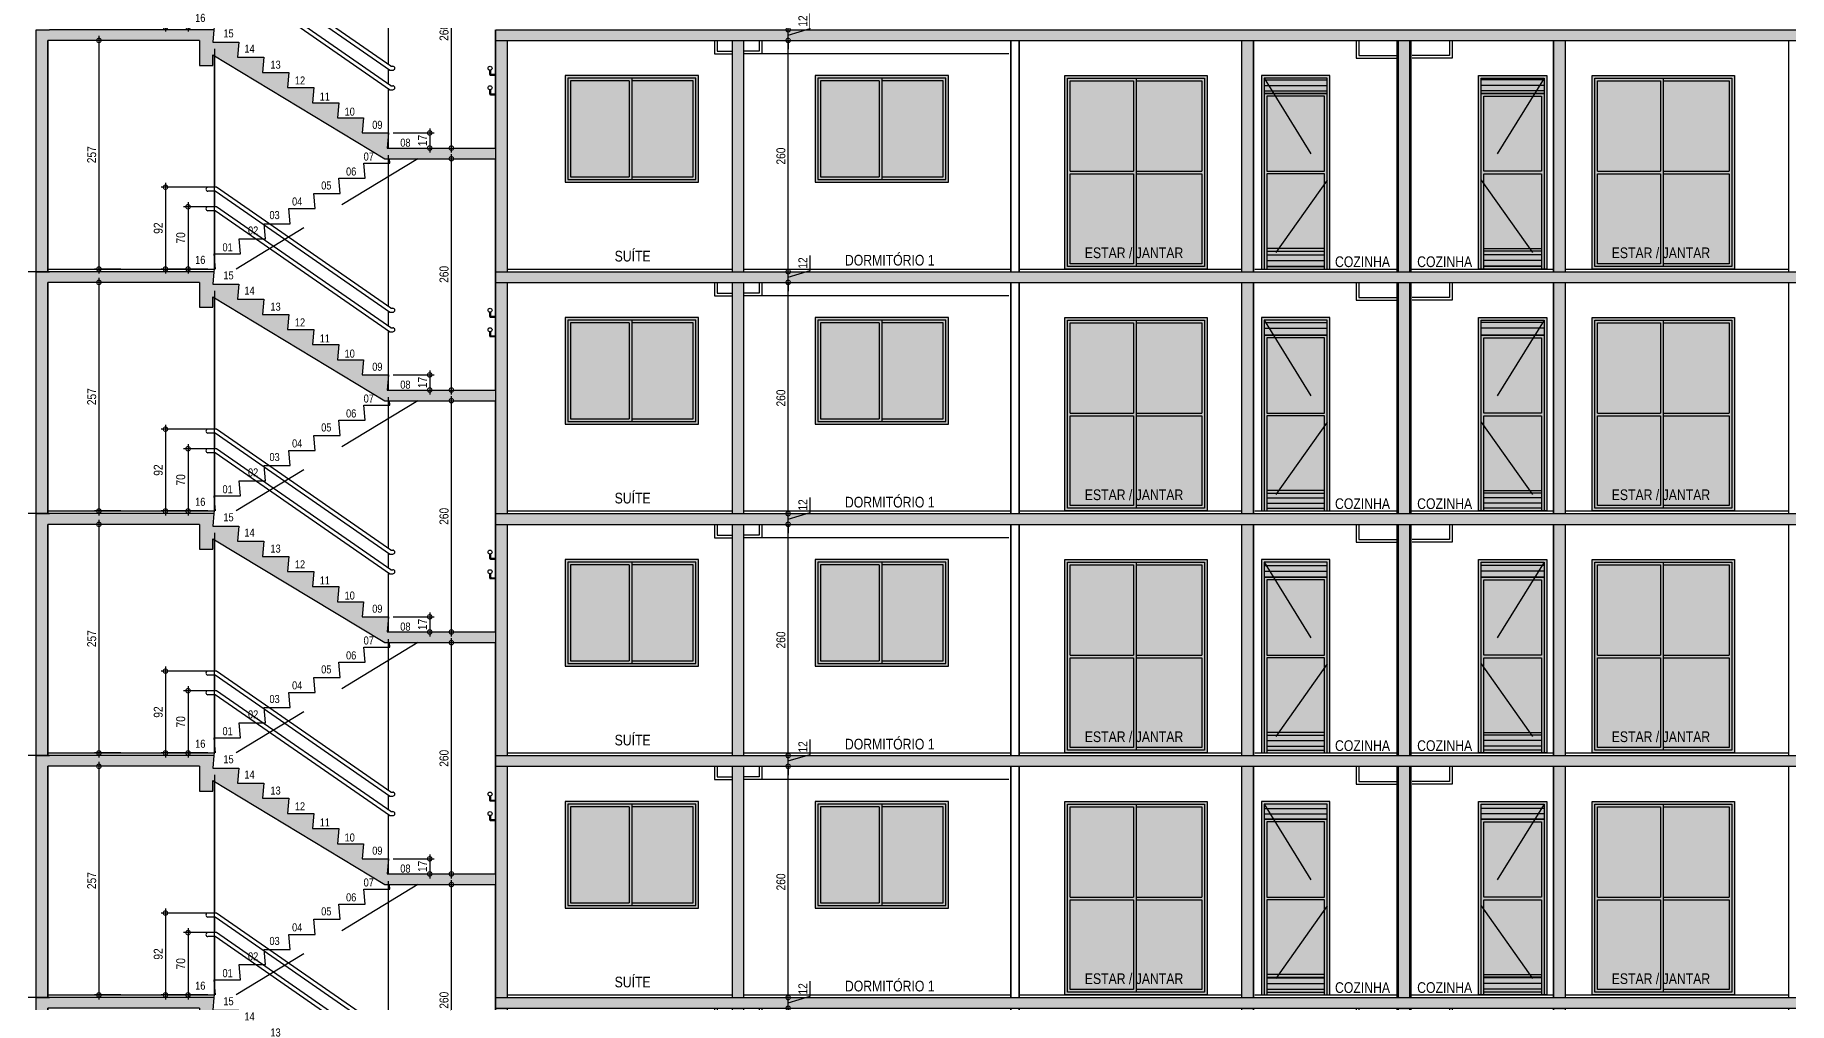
# Model space of a CAD drawing. Header units: metres. Extents: x -9138 to -7768, y 20 to 184.
# Drawn here: x -9022.03 to -9002.3, y 52.56 to 63.44 of the extents above; entities that cross this region are included whole.
import ezdxf
from ezdxf.enums import TextEntityAlignment as Align

# ---------------------------------------------------------------- set-up
doc = ezdxf.new("R2010")
doc.units = ezdxf.units.M
doc.linetypes.add('CTE ELEV$0$DASHEDX2', pattern=[1.5, 1, -0.5])
for name, color, linetype in [('ARQ-DIM EMBASAM', 2, 'Continuous'), ('CTE ELEV$0$ARQ-ALV ACAB', 4, 'Continuous'), ('CTE ELEV$0$ARQ-ALV OSSO', 5, 'Continuous'), ('CTE ELEV$0$ARQ-AUX1', 1, 'Continuous'), ('CTE ELEV$0$ARQ-CAX', 1, 'Continuous'), ('CTE ELEV$0$ARQ-DIM', 2, 'Continuous'), ('CTE ELEV$0$ARQ-EST', 2, 'Continuous'), ('CTE ELEV$0$ARQ-PRJ', 7, 'CTE ELEV$0$DASHEDX2'), ('CTE ELEV$0$ARQ-TXT', 2, 'Continuous'), ('CTE ELEV$0$ES-CORTE', 2, 'Continuous')]:
    doc.layers.add(name, color=color, linetype=linetype)
doc.layers.add('CTE ELEV$0$COR-CAIX', color=7, linetype='Continuous', true_color=0x45494e)
doc.styles.add('CTE ELEV$0$Adesa', font='ARIALN.TTF')
doc.styles.add('CTE ELEV$0$M50', font='ARIALN.TTF', dxfattribs={"height": 0.15})
doc.dimstyles.new('CTE ELEV$0$ADESA 1-0050', dxfattribs={"dimtxt": 0.1, "dimasz": 0.1, "dimexe": 0.05, "dimexo": 0.05, "dimgap": 0.03, "dimtad": 1, "dimdec": 1, "dimlfac": 100, "dimzin": 12, "dimtxsty": 'CTE ELEV$0$Adesa', "dimblk": 'CTE ELEV$0$_DotSmall', "dimcen": 1, "dimdle": 0.05, "dimclrd": 1, "dimclre": 1, "dimclrt": 256, "dimazin": 3, "dimtm": 1e-09, "dimtfac": 1, "dimtdec": 1, "dimtmove": 1, "dimatfit": 0, "dimldrblk": 'CTE ELEV$0$_DotSmall', "dimfxl": 0.8, "dimtvp": 2, "dimtolj": 1, "dimtzin": 0, "dimarcsym": 0})

# ---------------------------------------------------------------- blocks, each defined once
blk = doc.blocks.new('CTE ELEV$0$V P 160x220')
at = {"layer": 'CTE ELEV$0$COR-CAIX'}
h = blk.add_hatch(color=256, dxfattribs=at)
h.dxf.hatch_style = 1
h.paths.add_polyline_path([(0, 2.175), (1.6, 2.175), (1.6, 0), (0, 0)])
h = blk.add_hatch(color=254, dxfattribs=at)
h.dxf.hatch_style = 1
h.paths.add_polyline_path([(0.77, 2.115), (0.06, 2.115), (0.06, 1.1), (0.77, 1.1)])
h.paths.add_polyline_path([(1.54, 2.115), (0.8, 2.115), (0.8, 1.1), (1.54, 1.1)])
h.paths.add_polyline_path([(1.54, 1.07), (0.8, 1.07), (0.8, 0.06), (1.54, 0.06)])
h.paths.add_polyline_path([(0.77, 1.07), (0.06, 1.07), (0.06, 0.06), (0.77, 0.06)])
at = {"layer": 'CTE ELEV$0$ARQ-CAX'}
for p, q in [((0.06, 1.1), (0.77, 1.1)), ((0.06, 1.07), (0.77, 1.07)), ((0.8, 1.1), (1.54, 1.1)), ((0.8, 1.07), (1.54, 1.07))]:
    blk.add_line(p, q, dxfattribs=at)
for points in [[(0, 2.175), (1.6, 2.175), (1.6, 0), (0, 0)], [(0.03, 2.145), (1.57, 2.145), (1.57, 0.03), (0.03, 0.03)]]:
    blk.add_lwpolyline(points, close=True, dxfattribs=at)
for points in [[(0.06, 1.1), (0.06, 2.115), (0.77, 2.115)], [(0.77, 2.115), (0.77, 1.1)], [(0.8, 2.145), (0.8, 0.03)], [(0.8, 2.115), (1.54, 2.115), (1.54, 1.1)], [(0.77, 0.06), (0.06, 0.06), (0.06, 1.07)], [(0.77, 1.07), (0.77, 0.06)], [(1.54, 1.07), (1.54, 0.06), (0.8, 0.06)]]:
    blk.add_lwpolyline(points, dxfattribs=at)
blk = doc.blocks.new('CTE ELEV$0$V J 150x120')
at = {"layer": 'CTE ELEV$0$COR-CAIX'}
h = blk.add_hatch(color=256, dxfattribs=at)
h.dxf.hatch_style = 1
h.paths.add_polyline_path([(1.5, 1.2), (0, 1.2), (0, 0), (1.5, 0)])
h = blk.add_hatch(color=254, dxfattribs=at)
h.dxf.hatch_style = 1
h.paths.add_polyline_path([(0.72, 1.14), (0.06, 1.14), (0.06, 0.06), (0.72, 0.06)])
h.paths.add_polyline_path([(0.75, 0.06), (1.44, 0.06), (1.44, 1.14), (0.75, 1.14)])
for points in [[(1.5, 1.2), (0, 1.2), (0, 0), (1.5, 0)], [(1.47, 1.17), (0.03, 1.17), (0.03, 0.03), (1.47, 0.03)]]:
    blk.add_lwpolyline(points, close=True)
for points in [[(0.72, 1.14), (0.06, 1.14), (0.06, 0.06), (0.72, 0.06)], [(0.72, 1.14), (0.72, 0.06)], [(0.75, 1.17), (0.75, 0.03)], [(0.75, 0.06), (1.44, 0.06), (1.44, 1.14), (0.75, 1.14)]]:
    blk.add_lwpolyline(points)
blk = doc.blocks.new('CTE ELEV$0$V P 80x220')
at = {"layer": 'CTE ELEV$0$ARQ-CAX'}
h = blk.add_hatch(dxfattribs=at)
h.set_pattern_fill('LINE', scale=0.02)
h.set_pattern_definition([(0, (0.74004, 2.16916), (0, 0.0635), [])])
h.paths.add_polyline_path([(0.74, 2.145), (0.03, 2.145), (0.03, 2), (0.74, 2)])
h.paths.add_polyline_path([(0.71, 0.2), (0.06, 0.2), (0.06, 0.03), (0.71, 0.03)])
at = {"layer": 'CTE ELEV$0$COR-CAIX'}
h = blk.add_hatch(color=256, dxfattribs=at)
h.dxf.hatch_style = 1
h.paths.add_polyline_path([(0.77, 0), (0.77, 2.175), (0, 2.175), (0, 0)])
h = blk.add_hatch(color=254, dxfattribs=at)
h.dxf.hatch_style = 1
h.paths.add_polyline_path([(0.71, 1.945), (0.154, 1.945), (0.678, 1.1), (0.71, 1.1)])
h.paths.add_polyline_path([(0.154, 1.945), (0.06, 1.945), (0.06, 1.1), (0.678, 1.1)])
h.paths.add_polyline_path([(0.71, 0.958), (0.71, 1.048), (0.697, 1.07), (0.06, 1.07), (0.06, 0.23), (0.193, 0.23)])
h.paths.add_polyline_path([(0.71, 0.958), (0.193, 0.23), (0.71, 0.23)], flags=17)
at = {"layer": 'CTE ELEV$0$ARQ-CAX'}
for points in [[(0.77, 0), (0.77, 2.175), (0, 2.175), (0, 0)], [(0.74, 2.145), (0.03, 2.145), (0.03, 1.975), (0.74, 1.975)]]:
    blk.add_lwpolyline(points, close=True, dxfattribs=at)
for points in [[(0.74, 0), (0.74, 1.975), (0.03, 1.975), (0.03, 0)], [(0.71, 1.1), (0.71, 1.945), (0.06, 1.945), (0.06, 1.1)], [(0.06, 1.1), (0.71, 1.1)], [(0.06, 1.07), (0.06, 0)], [(0.71, 1.07), (0.06, 1.07)], [(0.71, 0), (0.71, 1.07)], [(0.71, 0.23), (0.06, 0.23)], [(0.06, 0.2), (0.71, 0.2)], [(0.06, 0.03), (0.71, 0.03)], [(0, 0), (0.77, 0)]]:
    blk.add_lwpolyline(points, dxfattribs=at)
at = {"layer": 'CTE ELEV$0$ARQ-PRJ'}
blk.add_lwpolyline([(0.03, 2.145), (0.74, 1), (0.03, 0)], dxfattribs=at)
blk = doc.blocks.new('CTE ELEV$0$_DotSmall')
at = {"color": 0, "linetype": 'ByBlock', "const_width": 0.5}
blk.add_lwpolyline([(-0.0625, 0, 1), (0.0625, 0, 1)], format="xyb", close=True, dxfattribs=at)
blk = doc.blocks.new('*D450')
at = {"layer": 'CTE ELEV$0$ES-CORTE', "color": 1, "lineweight": -2, "transparency": 16777216}
for p, q in [((1.78, 3.45), (1.508, 3.45)), ((1.558, 3.5), (1.558, 2.7)), ((1.78, 2.75), (1.508, 2.75))]:
    blk.add_line(p, q, dxfattribs=at)
at = {"layer": 'Defpoints', "color": 0, "transparency": 16777216}
for p in [(1.83, 3.45, 0), (1.558, 2.75), (1.83, 2.75, 0)]:
    blk.add_point(p, dxfattribs=at)
at = {"layer": 'CTE ELEV$0$ES-CORTE', "color": 1, "lineweight": -2, "transparency": 16777216, "xscale": 0.1, "yscale": 0.1, "zscale": 0.1}
for p, rotation in [((1.558, 3.45), 90), ((1.558, 2.75), 270)]:
    blk.add_blockref('CTE ELEV$0$_DotSmall', p, dxfattribs=dict(at, rotation=rotation))
at = {"layer": 'CTE ELEV$0$ES-CORTE', "transparency": 16777216, "insert": (1.476, 3.1), "char_height": 0.1, "attachment_point": 5, "rotation": 90, "style": 'CTE ELEV$0$Adesa'}
blk.add_mtext('\\A1;70', dxfattribs=at)
blk = doc.blocks.new('*D451')
at = {"layer": 'CTE ELEV$0$ES-CORTE', "color": 1, "lineweight": -2, "transparency": 16777216}
for p, q in [((1.779, 3.67), (1.254, 3.67)), ((1.304, 3.72), (1.304, 2.7)), ((1.779, 2.75), (1.254, 2.75))]:
    blk.add_line(p, q, dxfattribs=at)
at = {"layer": 'Defpoints', "color": 0, "transparency": 16777216}
for p in [(1.829, 3.67, 0), (1.304, 2.75), (1.829, 2.75, 0)]:
    blk.add_point(p, dxfattribs=at)
at = {"layer": 'CTE ELEV$0$ES-CORTE', "color": 1, "lineweight": -2, "transparency": 16777216, "xscale": 0.1, "yscale": 0.1, "zscale": 0.1}
for p, rotation in [((1.304, 3.67), 90), ((1.304, 2.75), 270)]:
    blk.add_blockref('CTE ELEV$0$_DotSmall', p, dxfattribs=dict(at, rotation=rotation))
at = {"layer": 'CTE ELEV$0$ES-CORTE', "transparency": 16777216, "insert": (1.223, 3.21), "char_height": 0.1, "attachment_point": 5, "rotation": 90, "style": 'CTE ELEV$0$Adesa'}
blk.add_mtext('\\A1;92', dxfattribs=at)
blk = doc.blocks.new('*D695')
at = {"layer": 'CTE ELEV$0$ES-CORTE', "color": 1, "lineweight": -2, "transparency": 16777216}
for p, q in [((4.276, 1.61), (4.276, 1.34)), ((3.863, 1.56), (4.326, 1.56)), ((3.863, 1.39), (4.326, 1.39))]:
    blk.add_line(p, q, dxfattribs=at)
at = {"layer": 'Defpoints', "color": 0, "transparency": 16777216}
for p in [(3.813, 1.56, 0), (3.813, 1.39, 0), (4.276, 1.39)]:
    blk.add_point(p, dxfattribs=at)
at = {"layer": 'CTE ELEV$0$ES-CORTE', "color": 1, "lineweight": -2, "transparency": 16777216, "xscale": 0.1, "yscale": 0.1, "zscale": 0.1}
for p, rotation in [((4.276, 1.56), 90), ((4.276, 1.39), 270)]:
    blk.add_blockref('CTE ELEV$0$_DotSmall', p, dxfattribs=dict(at, rotation=rotation))
at = {"layer": 'CTE ELEV$0$ES-CORTE', "transparency": 16777216, "insert": (4.195, 1.475), "char_height": 0.1, "attachment_point": 5, "rotation": 90, "style": 'CTE ELEV$0$Adesa'}
blk.add_mtext('\\A1;17', dxfattribs=at)
blk = doc.blocks.new('*D696')
at = {"layer": 'CTE ELEV$0$ES-CORTE', "color": 1, "lineweight": -2, "transparency": 16777216}
for p, q in [((7.88, 2.6), (8.357, 2.6)), ((8.307, -0.05), (8.307, 2.65)), ((7.88, 0), (8.357, 0))]:
    blk.add_line(p, q, dxfattribs=at)
at = {"layer": 'Defpoints', "color": 0, "transparency": 16777216}
for p in [(7.83, 2.6, 0), (8.307, 2.6), (7.83, 0, 0)]:
    blk.add_point(p, dxfattribs=at)
at = {"layer": 'CTE ELEV$0$ES-CORTE', "color": 1, "lineweight": -2, "transparency": 16777216, "xscale": 0.1, "yscale": 0.1, "zscale": 0.1}
for p, rotation in [((8.307, 2.6), 90), ((8.307, 0), 270)]:
    blk.add_blockref('CTE ELEV$0$_DotSmall', p, dxfattribs=dict(at, rotation=rotation))
at = {"layer": 'CTE ELEV$0$ES-CORTE', "transparency": 16777216, "insert": (8.226, 1.3), "char_height": 0.1, "attachment_point": 5, "rotation": 90, "style": 'CTE ELEV$0$Adesa'}
blk.add_mtext('\\A1;260', dxfattribs=at)
blk = doc.blocks.new('*D697')
at = {"layer": 'CTE ELEV$0$ES-CORTE', "color": 1, "lineweight": -2, "transparency": 16777216}
for p, q in [((8.307, 2.72), (8.307, 2.82)), ((8.553, 2.734), (8.553, 2.903)), ((8.168, 2.72), (8.357, 2.72)), ((8.168, 2.6), (8.357, 2.6)), ((8.307, 2.66), (8.553, 2.734)), ((8.307, 2.6), (8.307, 2.72)), ((8.307, 2.6), (8.307, 2.72)), ((8.307, 2.6), (8.307, 2.5))]:
    blk.add_line(p, q, dxfattribs=at)
at = {"layer": 'Defpoints', "color": 0, "transparency": 16777216}
for p in [(8.118, 2.72, 0), (8.118, 2.6), (8.307, 2.72)]:
    blk.add_point(p, dxfattribs=at)
at = {"layer": 'CTE ELEV$0$ES-CORTE', "color": 1, "lineweight": -2, "transparency": 16777216, "xscale": 0.1, "yscale": 0.1, "zscale": 0.1}
for p, rotation in [((8.307, 2.72), 270), ((8.307, 2.6), 90)]:
    blk.add_blockref('CTE ELEV$0$_DotSmall', p, dxfattribs=dict(at, rotation=rotation))
at = {"layer": 'CTE ELEV$0$ES-CORTE', "transparency": 16777216, "insert": (8.472, 2.818), "char_height": 0.1, "attachment_point": 5, "rotation": 90, "style": 'CTE ELEV$0$Adesa'}
blk.add_mtext('\\A1;12', dxfattribs=at)
blk = doc.blocks.new('*D411')
at = {"layer": 'CTE ELEV$0$ARQ-DIM', "color": 1, "lineweight": -2, "transparency": 16777216}
for p, q in [((-9021.309, 55.27), (-9021.309, 52.6)), ((-9021.062, 55.22), (-9021.359, 55.22)), ((-9021.062, 52.65), (-9021.359, 52.65))]:
    blk.add_line(p, q, dxfattribs=at)
at = {"layer": 'Defpoints', "color": 0, "transparency": 16777216}
for p in [(-9021.012, 55.22, 0), (-9021.309, 52.65), (-9021.012, 52.65, 0)]:
    blk.add_point(p, dxfattribs=at)
at = {"layer": 'CTE ELEV$0$ARQ-DIM', "color": 1, "lineweight": -2, "transparency": 16777216, "xscale": 0.1, "yscale": 0.1, "zscale": 0.1}
for p, rotation in [((-9021.309, 55.22), 90), ((-9021.309, 52.65), 270)]:
    blk.add_blockref('CTE ELEV$0$_DotSmall', p, dxfattribs=dict(at, rotation=rotation))
at = {"layer": 'CTE ELEV$0$ARQ-DIM', "transparency": 16777216, "insert": (-9021.39, 53.935), "char_height": 0.1, "attachment_point": 5, "rotation": 90, "style": 'CTE ELEV$0$Adesa'}
blk.add_mtext('\\A1;257', dxfattribs=at)
blk = doc.blocks.new('*D412')
at = {"layer": 'CTE ELEV$0$ARQ-DIM', "color": 1, "lineweight": -2, "transparency": 16777216}
for p, q in [((-9017.377, 53.89), (-9017.295, 53.89)), ((-9017.345, 51.24), (-9017.345, 53.94)), ((-9017.377, 51.29), (-9017.295, 51.29))]:
    blk.add_line(p, q, dxfattribs=at)
at = {"layer": 'Defpoints', "color": 0, "transparency": 16777216}
for p in [(-9017.427, 53.89, 0), (-9017.345, 53.89), (-9017.427, 51.29, 0)]:
    blk.add_point(p, dxfattribs=at)
at = {"layer": 'CTE ELEV$0$ARQ-DIM', "color": 1, "lineweight": -2, "transparency": 16777216, "xscale": 0.1, "yscale": 0.1, "zscale": 0.1}
for p, rotation in [((-9017.345, 53.89), 90), ((-9017.345, 51.29), 270)]:
    blk.add_blockref('CTE ELEV$0$_DotSmall', p, dxfattribs=dict(at, rotation=rotation))
at = {"layer": 'CTE ELEV$0$ARQ-DIM', "transparency": 16777216, "insert": (-9017.427, 52.59), "char_height": 0.1, "attachment_point": 5, "rotation": 90, "style": 'CTE ELEV$0$Adesa'}
blk.add_mtext('\\A1;260', dxfattribs=at)
blk = doc.blocks.new('*D413')
at = {"layer": 'CTE ELEV$0$ARQ-DIM', "color": 1, "lineweight": -2, "transparency": 16777216}
for p, q in [((-9021.062, 57.94), (-9021.359, 57.94)), ((-9021.309, 57.99), (-9021.309, 55.32)), ((-9021.062, 55.37), (-9021.359, 55.37))]:
    blk.add_line(p, q, dxfattribs=at)
at = {"layer": 'Defpoints', "color": 0, "transparency": 16777216}
for p in [(-9021.012, 57.94, 0), (-9021.309, 55.37), (-9021.012, 55.37, 0)]:
    blk.add_point(p, dxfattribs=at)
at = {"layer": 'CTE ELEV$0$ARQ-DIM', "color": 1, "lineweight": -2, "transparency": 16777216, "xscale": 0.1, "yscale": 0.1, "zscale": 0.1}
for p, rotation in [((-9021.309, 57.94), 90), ((-9021.309, 55.37), 270)]:
    blk.add_blockref('CTE ELEV$0$_DotSmall', p, dxfattribs=dict(at, rotation=rotation))
at = {"layer": 'CTE ELEV$0$ARQ-DIM', "transparency": 16777216, "insert": (-9021.39, 56.655), "char_height": 0.1, "attachment_point": 5, "rotation": 90, "style": 'CTE ELEV$0$Adesa'}
blk.add_mtext('\\A1;257', dxfattribs=at)
blk = doc.blocks.new('*D414')
at = {"layer": 'CTE ELEV$0$ARQ-DIM', "color": 1, "lineweight": -2, "transparency": 16777216}
for p, q in [((-9017.345, 53.96), (-9017.345, 56.66)), ((-9017.377, 56.61), (-9017.295, 56.61)), ((-9017.377, 54.01), (-9017.295, 54.01))]:
    blk.add_line(p, q, dxfattribs=at)
at = {"layer": 'Defpoints', "color": 0, "transparency": 16777216}
for p in [(-9017.427, 56.61, 0), (-9017.345, 56.61), (-9017.427, 54.01, 0)]:
    blk.add_point(p, dxfattribs=at)
at = {"layer": 'CTE ELEV$0$ARQ-DIM', "color": 1, "lineweight": -2, "transparency": 16777216, "xscale": 0.1, "yscale": 0.1, "zscale": 0.1}
for p, rotation in [((-9017.345, 56.61), 90), ((-9017.345, 54.01), 270)]:
    blk.add_blockref('CTE ELEV$0$_DotSmall', p, dxfattribs=dict(at, rotation=rotation))
at = {"layer": 'CTE ELEV$0$ARQ-DIM', "transparency": 16777216, "insert": (-9017.427, 55.31), "char_height": 0.1, "attachment_point": 5, "rotation": 90, "style": 'CTE ELEV$0$Adesa'}
blk.add_mtext('\\A1;260', dxfattribs=at)
blk = doc.blocks.new('*D415')
at = {"layer": 'CTE ELEV$0$ARQ-DIM', "color": 1, "lineweight": -2, "transparency": 16777216}
for p, q in [((-9021.062, 60.66), (-9021.359, 60.66)), ((-9021.309, 60.71), (-9021.309, 58.04)), ((-9021.062, 58.09), (-9021.359, 58.09))]:
    blk.add_line(p, q, dxfattribs=at)
at = {"layer": 'Defpoints', "color": 0, "transparency": 16777216}
for p in [(-9021.012, 60.66, 0), (-9021.309, 58.09), (-9021.012, 58.09, 0)]:
    blk.add_point(p, dxfattribs=at)
at = {"layer": 'CTE ELEV$0$ARQ-DIM', "color": 1, "lineweight": -2, "transparency": 16777216, "xscale": 0.1, "yscale": 0.1, "zscale": 0.1}
for p, rotation in [((-9021.309, 60.66), 90), ((-9021.309, 58.09), 270)]:
    blk.add_blockref('CTE ELEV$0$_DotSmall', p, dxfattribs=dict(at, rotation=rotation))
at = {"layer": 'CTE ELEV$0$ARQ-DIM', "transparency": 16777216, "insert": (-9021.39, 59.375), "char_height": 0.1, "attachment_point": 5, "rotation": 90, "style": 'CTE ELEV$0$Adesa'}
blk.add_mtext('\\A1;257', dxfattribs=at)
blk = doc.blocks.new('*D416')
at = {"layer": 'CTE ELEV$0$ARQ-DIM', "color": 1, "lineweight": -2, "transparency": 16777216}
for p, q in [((-9017.345, 56.68), (-9017.345, 59.38)), ((-9017.377, 59.33), (-9017.295, 59.33)), ((-9017.398, 56.73), (-9017.295, 56.73))]:
    blk.add_line(p, q, dxfattribs=at)
at = {"layer": 'Defpoints', "color": 0, "transparency": 16777216}
for p in [(-9017.427, 59.33, 0), (-9017.345, 59.33), (-9017.448, 56.73, 0)]:
    blk.add_point(p, dxfattribs=at)
at = {"layer": 'CTE ELEV$0$ARQ-DIM', "color": 1, "lineweight": -2, "transparency": 16777216, "xscale": 0.1, "yscale": 0.1, "zscale": 0.1}
for p, rotation in [((-9017.345, 59.33), 90), ((-9017.345, 56.73), 270)]:
    blk.add_blockref('CTE ELEV$0$_DotSmall', p, dxfattribs=dict(at, rotation=rotation))
at = {"layer": 'CTE ELEV$0$ARQ-DIM', "transparency": 16777216, "insert": (-9017.427, 58.03), "char_height": 0.1, "attachment_point": 5, "rotation": 90, "style": 'CTE ELEV$0$Adesa'}
blk.add_mtext('\\A1;260', dxfattribs=at)
blk = doc.blocks.new('*D417')
at = {"layer": 'CTE ELEV$0$ARQ-DIM', "color": 1, "lineweight": -2, "transparency": 16777216}
for p, q in [((-9021.062, 63.38), (-9021.359, 63.38)), ((-9021.309, 63.43), (-9021.309, 60.76)), ((-9021.062, 60.81), (-9021.359, 60.81))]:
    blk.add_line(p, q, dxfattribs=at)
at = {"layer": 'Defpoints', "color": 0, "transparency": 16777216}
for p in [(-9021.012, 63.38, 0), (-9021.309, 60.81), (-9021.012, 60.81, 0)]:
    blk.add_point(p, dxfattribs=at)
at = {"layer": 'CTE ELEV$0$ARQ-DIM', "color": 1, "lineweight": -2, "transparency": 16777216, "xscale": 0.1, "yscale": 0.1, "zscale": 0.1}
for p, rotation in [((-9021.309, 63.38), 90), ((-9021.309, 60.81), 270)]:
    blk.add_blockref('CTE ELEV$0$_DotSmall', p, dxfattribs=dict(at, rotation=rotation))
at = {"layer": 'CTE ELEV$0$ARQ-DIM', "transparency": 16777216, "insert": (-9021.39, 62.095), "char_height": 0.1, "attachment_point": 5, "rotation": 90, "style": 'CTE ELEV$0$Adesa'}
blk.add_mtext('\\A1;257', dxfattribs=at)
blk = doc.blocks.new('*D418')
at = {"layer": 'CTE ELEV$0$ARQ-DIM', "color": 1, "lineweight": -2, "transparency": 16777216}
for p, q in [((-9017.377, 62.05), (-9017.295, 62.05)), ((-9017.345, 59.4), (-9017.345, 62.1)), ((-9017.398, 59.45), (-9017.295, 59.45))]:
    blk.add_line(p, q, dxfattribs=at)
at = {"layer": 'Defpoints', "color": 0, "transparency": 16777216}
for p in [(-9017.427, 62.05, 0), (-9017.345, 62.05), (-9017.448, 59.45, 0)]:
    blk.add_point(p, dxfattribs=at)
at = {"layer": 'CTE ELEV$0$ARQ-DIM', "color": 1, "lineweight": -2, "transparency": 16777216, "xscale": 0.1, "yscale": 0.1, "zscale": 0.1}
for p, rotation in [((-9017.345, 62.05), 90), ((-9017.345, 59.45), 270)]:
    blk.add_blockref('CTE ELEV$0$_DotSmall', p, dxfattribs=dict(at, rotation=rotation))
at = {"layer": 'CTE ELEV$0$ARQ-DIM', "transparency": 16777216, "insert": (-9017.427, 60.75), "char_height": 0.1, "attachment_point": 5, "rotation": 90, "style": 'CTE ELEV$0$Adesa'}
blk.add_mtext('\\A1;260', dxfattribs=at)
blk = doc.blocks.new('*D420')
at = {"layer": 'CTE ELEV$0$ARQ-DIM', "color": 1, "lineweight": -2, "transparency": 16777216}
for p, q in [((-9017.377, 64.77), (-9017.295, 64.77)), ((-9017.345, 62.12), (-9017.345, 64.82)), ((-9017.398, 62.17), (-9017.295, 62.17))]:
    blk.add_line(p, q, dxfattribs=at)
at = {"layer": 'Defpoints', "color": 0, "transparency": 16777216}
for p in [(-9017.427, 64.77, 0), (-9017.345, 64.77), (-9017.448, 62.17, 0)]:
    blk.add_point(p, dxfattribs=at)
at = {"layer": 'CTE ELEV$0$ARQ-DIM', "color": 1, "lineweight": -2, "transparency": 16777216, "xscale": 0.1, "yscale": 0.1, "zscale": 0.1}
for p, rotation in [((-9017.345, 64.77), 90), ((-9017.345, 62.17), 270)]:
    blk.add_blockref('CTE ELEV$0$_DotSmall', p, dxfattribs=dict(at, rotation=rotation))
at = {"layer": 'CTE ELEV$0$ARQ-DIM', "transparency": 16777216, "insert": (-9017.427, 63.47), "char_height": 0.1, "attachment_point": 5, "rotation": 90, "style": 'CTE ELEV$0$Adesa'}
blk.add_mtext('\\A1;260', dxfattribs=at)
blk = doc.blocks.new('CTE ELEV$0$CT AA TIPO')
at = {"layer": 'CTE ELEV$0$ARQ-EST'}
h = blk.add_hatch(color=8, dxfattribs=at)
h.dxf.hatch_style = 1
h.paths.add_polyline_path([(3.7723, 1.27), (5.02, 1.27), (5.02, 1.39), (3.8132, 1.39), (3.7982, 1.39), (3.8128, 1.56), (3.5178, 1.56), (3.5324, 1.73), (3.2374, 1.73), (3.2519, 1.9), (2.9569, 1.9), (2.9715, 2.07), (2.6765, 2.07), (2.6911, 2.24), (2.3961, 2.24), (2.4106, 2.41), (2.1156, 2.41), (2.1302, 2.58), (1.8352, 2.58), (1.8472, 2.72), (0, 2.72), (-0.15, 2.72), (-0.15, 0), (-0.02, 0), (-0.02, 2.6), (1.6856, 2.6), (1.6856, 2.32), (1.8356, 2.32), (1.8356, 2.4388)])
h = blk.add_hatch(color=8, dxfattribs=at)
h.dxf.hatch_style = 1
h.paths.add_polyline_path([(26.3999, 2.72), (5.02, 2.72), (5.02, 2.6), (26.3999, 2.6)])
h = blk.add_hatch(color=8, dxfattribs=at)
h.dxf.hatch_style = 1
h.paths.add_polyline_path([(5.1499, 2.6), (5.02, 2.6), (5.02, 0), (5.1499, 0)])
h.paths.add_polyline_path([(7.8099, 2.6), (7.68, 2.6), (7.68, 0), (7.8099, 0)])
h.paths.add_polyline_path([(13.54, 2.6), (13.41, 2.6), (13.41, 0), (13.54, 0)])
h.paths.add_polyline_path([(15.2999, 2.6), (15.1699, 2.6), (15.1699, 0), (15.2999, 0)])
h.paths.add_polyline_path([(17.05, 2.6), (16.92, 2.6), (16.92, 0), (17.05, 0)])
h.paths.add_polyline_path([(22.3199, 2.6), (22.19, 2.6), (22.19, 0), (22.3199, 0)])
h.paths.add_polyline_path([(26.3999, 2.6), (26.2699, 2.6), (26.2699, 0), (26.3999, 0)])
at = {"layer": 'CTE ELEV$0$ARQ-ALV ACAB'}
for p, q in [((-0.015, 0, 0), (-0.015, 2.6, 0)), ((0.005, 2.75, 0), (1.8498, 2.75, 0)), ((5.015, 1.39, 0), (5.015, 2.72, 0)), ((10.8099, 0, 0), (10.8099, 2.6, 0)), ((10.91, 0, 0), (10.91, 2.6, 0)), ((13.545, 0, 0), (13.545, 2.6, 0)), ((15.1549, 0, 0), (15.1549, 2.6, 0)), ((15.3149, 0, 0), (15.3149, 2.6, 0)), ((16.915, 0, 0), (16.915, 2.6, 0)), ((19.56, 0, 0), (19.56, 2.6, 0)), ((5.015, 0, 0), (5.015, 1.27, 0)), ((-0.015, 0.03, 0), (1.8532, 0.03, 0)), ((5.1499, 0.03, 0), (7.68, 0.03, 0)), ((7.8099, 0.03, 0), (10.8099, 0.03, 0)), ((10.91, 0.03, 0), (13.41, 0.03, 0)), ((13.555, 0.03, 0), (15.1549, 0.03, 0)), ((15.3149, 0.03, 0), (16.915, 0.03, 0)), ((17.05, 0.03, 0), (19.56, 0.03, 0))]:
    blk.add_line(p, q, dxfattribs=at)
at = {"layer": 'CTE ELEV$0$ARQ-ALV ACAB', "elevation": 0}
blk.add_lwpolyline([(1.8498, 2.75), (1.8472, 2.72)], dxfattribs=at)
at = {"layer": 'CTE ELEV$0$ARQ-ALV OSSO'}
for p, q in [((10.8149, 0, 0), (10.8149, 2.6, 0)), ((10.905, 0, 0), (10.905, 2.6, 0))]:
    blk.add_line(p, q, dxfattribs=at)
at = {"layer": 'CTE ELEV$0$ARQ-AUX1'}
for p, q in [((1.8539, 5.2241, 0), (1.8539, 3.6701, 0)), ((1.8778, 3.6701, 0), (1.7807, 3.6701, 0)), ((1.8641, 3.6251, 0), (1.7821, 3.6251, 0)), ((1.8539, 3.6251, 0), (1.8539, 3.4501, 0)), ((3.8254, 2.265, 0), (1.8641, 3.6251, 0)), ((3.8391, 2.31, 0), (1.8778, 3.6701, 0)), ((1.8778, 3.4501, 0), (1.7821, 3.4501, 0)), ((1.8641, 3.4051, 0), (1.7821, 3.4051, 0)), ((1.8539, 3.4051, 0), (1.8539, 2.75, 0)), ((3.8254, 2.045, 0), (1.8641, 3.4051, 0)), ((3.8391, 2.09, 0), (1.8778, 3.4501, 0)), ((3.8132, 2.3279), (3.8132, 2.72)), ((1.8532, 2.4241, 0), (1.8532, 0.03, 0)), ((10.7899, 2.45, 0), (7.8099, 2.45, 0)), ((3.8132, 2.1079), (3.8132, 2.2735)), ((3.8254, 2.265, 0), (3.8616, 2.265, 0)), ((3.8391, 2.31, 0), (3.863, 2.31, 0)), ((3.8132, 1.39), (3.8132, 2.0535)), ((3.8254, 2.045, 0), (3.8616, 2.045, 0)), ((3.8391, 2.09, 0), (3.8616, 2.09, 0))]:
    blk.add_line(p, q, dxfattribs=at)
blk.add_lwpolyline([(3.8132, 2.72), (3.8132, 4.03)], dxfattribs=at)
at = {"layer": 'CTE ELEV$0$ARQ-AUX1', "elevation": 0}
for points in [[(7.48, 2.6), (7.48, 2.45), (7.68, 2.45)], [(7.51, 2.6), (7.51, 2.48), (7.68, 2.48)], [(8.0099, 2.6), (8.0099, 2.45), (7.8099, 2.45)], [(7.9799, 2.6), (7.9799, 2.48), (7.8099, 2.48)], [(14.695, 2.6), (14.695, 2.4), (15.145, 2.4)], [(14.725, 2.6), (14.725, 2.43), (15.145, 2.43)], [(15.775, 2.6), (15.775, 2.4), (15.325, 2.4)], [(15.745, 2.6), (15.745, 2.43), (15.325, 2.43)]]:
    blk.add_lwpolyline(points, dxfattribs=at)
for points in [[(4.9495, 2.265), (4.9495, 2.22, 0.4142136), (4.9595, 2.21), (5.02, 2.21)], [(4.9595, 2.265), (4.9595, 2.23, 0.4142136), (4.9695, 2.22), (5.02, 2.22)], [(4.9495, 2.045), (4.9495, 2, 0.4142136), (4.9595, 1.99), (5.02, 1.99)], [(4.9595, 2.045), (4.9595, 2.01, 0.4142136), (4.9695, 2), (5.02, 2)]]:
    blk.add_lwpolyline(points, format="xyb", dxfattribs=at)
at = {"layer": 'CTE ELEV$0$ARQ-AUX1'}
for centre in [(4.9545, 2.2875, 0), (4.9545, 2.0675, 0)]:
    blk.add_circle(centre, 0.0225, dxfattribs=at)
for centre, start, end in [((1.7821, 3.6476, 0), 90, 270), ((1.7821, 3.4276, 0), 90, 270), ((3.8616, 2.2875, 0), 270, 90), ((3.8616, 2.0675, 0), 270, 90)]:
    blk.add_arc(centre, 0.0225, start, end, dxfattribs=at)
at = {"layer": 'CTE ELEV$0$ARQ-PRJ', "elevation": 0}
for points in [[(4.1418, 1.27), (2.0994, 0.03)], [(3.5482, 1.05), (3.5332, 1.22), (3.8282, 1.22)], [(3.8282, 1.22), (3.8238, 1.27)], [(3.2682, 0.88), (3.2532, 1.05), (3.5482, 1.05)], [(2.9882, 0.71), (2.9732, 0.88), (3.2682, 0.88)], [(2.7082, 0.54), (2.6932, 0.71), (2.9882, 0.71)], [(2.4282, 0.37), (2.4132, 0.54), (2.7082, 0.54)], [(1.8682, 0.03), (1.8532, 0.2), (2.1482, 0.2)], [(2.1482, 0.2), (2.1332, 0.37), (2.4282, 0.37)]]:
    blk.add_lwpolyline(points, dxfattribs=at)
at = {"layer": 'CTE ELEV$0$ES-CORTE'}
for p, q in [((-0.15, 0, 0), (-0.15, 2.72, 0)), ((-0.15, 2.72, 0), (0, 2.72, 0)), ((-0.02, 0, 0), (-0.02, 2.6, 0)), ((1.6856, 2.6, 0), (-0.02, 2.6, 0)), ((1.8472, 2.72, 0), (0, 2.72, 0)), ((5.02, 2.72, 0), (26.3999, 2.72, 0)), ((5.02, 2.6, 0), (26.3999, 2.6, 0)), ((5.02, 0, 0), (5.02, 2.6, 0)), ((5.1499, 0, 0), (5.1499, 2.6, 0)), ((7.68, 0, 0), (7.68, 2.6, 0)), ((7.8099, 0, 0), (7.8099, 2.6, 0)), ((13.41, 0, 0), (13.41, 2.6, 0)), ((13.54, 0, 0), (13.54, 2.6, 0)), ((15.1699, 0, 0), (15.1699, 2.6, 0)), ((15.2999, 0, 0), (15.2999, 2.6, 0)), ((16.92, 0, 0), (16.92, 2.6, 0)), ((17.05, 0, 0), (17.05, 2.6, 0)), ((1.8356, 2.4388, 0), (3.7723, 1.27, 0)), ((3.8132, 1.39, 0), (5.02, 1.39, 0)), ((3.7723, 1.27, 0), (5.02, 1.27, 0)), ((1.8532, 0, 0), (-31.7, 0, 0)), ((5.015, 0, 0), (26.3999, 0, 0))]:
    blk.add_line(p, q, dxfattribs=at)
at = {"layer": 'CTE ELEV$0$ES-CORTE', "elevation": 0}
for points in [[(1.6856, 2.6), (1.6856, 2.32), (1.8356, 2.32), (1.8356, 2.4388)], [(1.8472, 2.72), (1.8352, 2.58), (2.1302, 2.58)], [(2.1302, 2.58), (2.1156, 2.41), (2.4106, 2.41)], [(5.02, 2.6), (5.02, 2.72)], [(2.4106, 2.41), (2.3961, 2.24), (2.6911, 2.24)], [(2.6911, 2.24), (2.6765, 2.07), (2.9715, 2.07)], [(2.9715, 2.07), (2.9569, 1.9), (3.2519, 1.9)], [(3.2519, 1.9), (3.2374, 1.73), (3.5324, 1.73)], [(3.5324, 1.73), (3.5178, 1.56), (3.8128, 1.56)], [(3.8128, 1.56), (3.7982, 1.39), (3.8132, 1.39)]]:
    blk.add_lwpolyline(points, dxfattribs=at)
at = {"layer": 'CTE ELEV$0$ARQ-CAX'}
for name, p in [('CTE ELEV$0$V J 150x120', (5.8, 1.005, 0)), ('CTE ELEV$0$V J 150x120', (8.61, 1.005, 0)), ('CTE ELEV$0$V P 160x220', (11.42, 0.03, 0)), ('CTE ELEV$0$V P 80x220', (13.63, 0.0301, 0)), ('CTE ELEV$0$V P 160x220', (17.35, 0.03, 0))]:
    blk.add_blockref(name, p, dxfattribs=at)
at = {"layer": 'CTE ELEV$0$ARQ-CAX', "xscale": -1}
blk.add_blockref('CTE ELEV$0$V P 80x220', (16.84, 0.0301, 0), dxfattribs=at)
at = {"layer": 'CTE ELEV$0$ARQ-TXT'}
for s, height, style, p in [('16', 0.09, 'CTE ELEV$0$M50', (1.6953, 2.8535, 0)), ('15', 0.09, 'CTE ELEV$0$M50', (2.0128, 2.6785, 0)), ('14', 0.09, 'CTE ELEV$0$M50', (2.2497, 2.5074, 0)), ('13', 0.09, 'CTE ELEV$0$M50', (2.5421, 2.3274, 0)), ('12', 0.09, 'CTE ELEV$0$M50', (2.8169, 2.1508, 0)), ('11', 0.09, 'CTE ELEV$0$M50', (3.0964, 1.9693, 0)), ('10', 0.09, 'CTE ELEV$0$M50', (3.376, 1.7996, 0)), ('09', 0.09, 'CTE ELEV$0$M50', (3.6869, 1.6516, 0)), ('08', 0.09, 'CTE ELEV$0$M50', (4.0024, 1.4506, 0)), ('07', 0.09, 'CTE ELEV$0$M50', (3.5901, 1.2944, 0)), ('05', 0.09, 'CTE ELEV$0$M50', (3.1131, 0.9693, 0)), ('06', 0.09, 'CTE ELEV$0$M50', (3.3925, 1.1268, 0)), ('04', 0.09, 'CTE ELEV$0$M50', (2.7851, 0.7896, 0)), ('03', 0.09, 'CTE ELEV$0$M50', (2.5309, 0.6367, 0)), ('02', 0.09, 'CTE ELEV$0$M50', (2.29, 0.4636, 0)), ('01', 0.09, 'CTE ELEV$0$M50', (2.0026, 0.2744, 0)), ('SUÍTE', 0.12, 'CTE ELEV$0$Adesa', (6.5579, 0.1896)), ('DORMITÓRIO 1', 0.12, 'CTE ELEV$0$Adesa', (9.4498, 0.1441)), ('ESTAR / JANTAR', 0.12, 'CTE ELEV$0$Adesa', (12.1971, 0.2147)), ('ESTAR / JANTAR', 0.12, 'CTE ELEV$0$Adesa', (18.123, 0.2147)), ('COZINHA', 0.12, 'CTE ELEV$0$Adesa', (14.7668, 0.1123)), ('COZINHA', 0.12, 'CTE ELEV$0$Adesa', (15.6908, 0.1123))]:
    blk.add_text(s, height=height, dxfattribs=dict(at, style=style)).set_placement(p, align=Align.MIDDLE)
at = {"layer": 'CTE ELEV$0$ES-CORTE'}
for base, p1, p2, picture, middle in [((1.304, 2.75, 0), (1.8292, 3.6701, 0), (1.8292, 2.75, 0), '*D451', (1.2229, 3.21, 0)), ((1.5575, 2.75, 0), (1.83, 3.4501, 0), (1.83, 2.75, 0), '*D450', (1.4765, 3.1, 0)), ((8.307, 2.72, 0), (8.1185, 2.6, 0), (8.1185, 2.72, 0), '*D697', (8.4724, 2.7637, 0)), ((8.307, 2.6, 0), (7.83, 0, 0), (7.83, 2.6, 0), '*D696', (8.2259, 1.3, 0)), ((4.2757, 1.39, 0), (3.8128, 1.56, 0), (3.8132, 1.39, 0), '*D695', (4.1955, 1.475, 0))]:
    dim = blk.add_linear_dim(base=base, p1=p1, p2=p2, angle=90, dimstyle='CTE ELEV$0$ADESA 1-0050', dxfattribs=at)
    dim.commit()
    dim.dimension.update_dxf_attribs({"geometry": picture, "text_midpoint": middle})
blk = doc.blocks.new('CTE ELEV')
at = {"layer": 'CTE ELEV$0$ARQ-AUX1'}
for p in [(-9021.8644, 60.78, 0), (-9021.8644, 58.06, 0), (-9021.8644, 58.06, 0), (-9021.8644, 55.34, 0), (-9021.8644, 52.62, 0), (-9021.8644, 49.9, 0)]:
    blk.add_blockref('CTE ELEV$0$CT AA TIPO', p, dxfattribs=at)
at = {"layer": 'CTE ELEV$0$ARQ-DIM'}
for base, p1, p2, picture, middle in [((-9017.3455, 64.77, 0), (-9017.4478, 62.17, 0), (-9017.427, 64.77, 0), '*D420', (-9017.4266, 63.47, 0)), ((-9021.3087, 60.81, 0), (-9021.0115, 63.38, 0), (-9021.0115, 60.81, 0), '*D417', (-9021.3898, 62.095, 0)), ((-9017.3455, 62.05, 0), (-9017.4478, 59.45, 0), (-9017.427, 62.05, 0), '*D418', (-9017.4266, 60.75, 0)), ((-9021.3087, 58.09, 0), (-9021.0115, 60.66, 0), (-9021.0115, 58.09, 0), '*D415', (-9021.3898, 59.375, 0)), ((-9017.3455, 59.33, 0), (-9017.4478, 56.73, 0), (-9017.427, 59.33, 0), '*D416', (-9017.4266, 58.03, 0)), ((-9021.3087, 55.37, 0), (-9021.0115, 57.94, 0), (-9021.0115, 55.37, 0), '*D413', (-9021.3898, 56.655, 0)), ((-9017.3455, 56.61, 0), (-9017.427, 54.01, 0), (-9017.427, 56.61, 0), '*D414', (-9017.4266, 55.31, 0)), ((-9021.3087, 52.65, 0), (-9021.0115, 55.22, 0), (-9021.0115, 52.65, 0), '*D411', (-9021.3898, 53.935, 0)), ((-9017.3455, 53.89, 0), (-9017.427, 51.29, 0), (-9017.427, 53.89, 0), '*D412', (-9017.4266, 52.59, 0))]:
    dim = blk.add_linear_dim(base=base, p1=p1, p2=p2, angle=90, dimstyle='CTE ELEV$0$ADESA 1-0050', dxfattribs=at)
    dim.commit()
    dim.dimension.update_dxf_attribs({"geometry": picture, "text_midpoint": middle})

msp = doc.modelspace()

# ---------------------------------------------------------------- block references
at = {"layer": 'ARQ-DIM EMBASAM'}
msp.add_blockref('CTE ELEV', (0, 0), dxfattribs=at)

doc.saveas('drawing.dxf')
